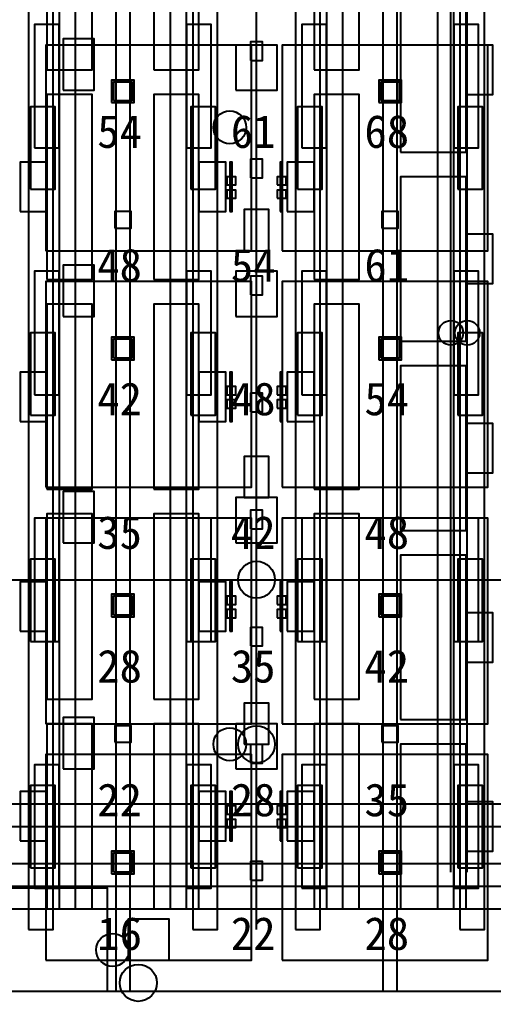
# Model space of a CAD drawing. Header units: metres. Extents: x -1640 to 1560, y -268 to 2338.
# Drawn here: x -110.28 to -87.22, y 1568.5 to 1616.24 of the extents above; entities that cross this region are included whole.
import ezdxf

# ---------------------------------------------------------------- set-up
doc = ezdxf.new("R2010")
doc.units = ezdxf.units.M
for name, color, linetype in [('1F_CHL', 4, 'Continuous'), ('1F_EHS_EXIT_DOOR_CONCEPT', 3, 'Continuous'), ('1F_EHS_GAS_DETECTOR', 6, 'Continuous'), ('1F_EHS_SAFETY_SHOWER_EYEWASH_CONCEPT', 3, 'Continuous'), ('1F_PUMP', 2, 'Continuous'), ('1F_SCR', 3, 'Continuous'), ('1F_STRUCT_COLUMN', 8, 'Continuous'), ('1F_ZONE', 3, 'Continuous'), ('2F_CSF_LATERAL_RACK_CONCEPT', 9, 'Continuous'), ('2F_EHS_EXIT_DOOR_CONCEPT', 3, 'Continuous'), ('2F_EHS_GAS_DETECTOR', 6, 'Continuous'), ('2F_RFG', 5, 'Continuous'), ('2F_STRUCT_COLUMN', 8, 'Continuous'), ('2F_VMB', 6, 'Continuous'), ('2F_ZONE', 3, 'Continuous'), ('3F_CLEANROOM_OVERHEAD_PIPE_DUCT_CONCEPT', 9, 'Continuous'), ('3F_EHS_EGRESS_DIST_M', 2, 'Continuous'), ('3F_EHS_EXIT_DOOR_CONCEPT', 3, 'Continuous'), ('3F_EHS_SAFETY_SHOWER_EYEWASH_CONCEPT', 3, 'Continuous'), ('3F_FOUP', 5, 'Continuous'), ('3F_IMP', 1, 'Continuous'), ('3F_OHT', 9, 'Continuous'), ('3F_OHTV', 1, 'Continuous'), ('3F_STRUCT_COLUMN', 8, 'Continuous'), ('3F_TBAR', 6, 'Continuous'), ('3F_WET', 6, 'Continuous'), ('3F_ZONE', 3, 'Continuous'), ('4F_FFU', 1, 'Continuous'), ('4F_STRUCT_PLENUM_TRUSS_CONCEPT', 9, 'Continuous'), ('4F_ZONE', 3, 'Continuous'), ('5F_CHL', 4, 'Continuous'), ('5F_EHS_EXIT_DOOR_CONCEPT', 3, 'Continuous'), ('5F_EHS_GAS_DETECTOR', 6, 'Continuous'), ('5F_EHS_SAFETY_SHOWER_EYEWASH_CONCEPT', 3, 'Continuous'), ('5F_PUMP', 2, 'Continuous'), ('5F_SCR', 3, 'Continuous'), ('5F_STRUCT_COLUMN', 8, 'Continuous'), ('5F_ZONE', 3, 'Continuous'), ('6F_CSF_LATERAL_RACK_CONCEPT', 9, 'Continuous'), ('6F_EHS_EXIT_DOOR_CONCEPT', 3, 'Continuous'), ('6F_EHS_GAS_DETECTOR', 6, 'Continuous'), ('6F_RFG', 5, 'Continuous'), ('6F_STRUCT_COLUMN', 8, 'Continuous'), ('6F_VMB', 6, 'Continuous'), ('6F_ZONE', 3, 'Continuous'), ('7F_CLEANROOM_OVERHEAD_PIPE_DUCT_CONCEPT', 9, 'Continuous'), ('7F_EHS_EGRESS_DIST_M', 2, 'Continuous'), ('7F_EHS_EXIT_DOOR_CONCEPT', 3, 'Continuous'), ('7F_EHS_SAFETY_SHOWER_EYEWASH_CONCEPT', 3, 'Continuous'), ('7F_FOUP', 5, 'Continuous'), ('7F_IMP', 1, 'Continuous'), ('7F_OHT', 9, 'Continuous'), ('7F_OHTV', 1, 'Continuous'), ('7F_STRUCT_COLUMN', 8, 'Continuous'), ('7F_TBAR', 6, 'Continuous'), ('7F_WET', 6, 'Continuous'), ('7F_ZONE', 3, 'Continuous'), ('8F_FFU', 1, 'Continuous'), ('8F_STRUCT_PLENUM_TRUSS_CONCEPT', 9, 'Continuous'), ('8F_ZONE', 3, 'Continuous'), ('RF_RSC', 4, 'Continuous'), ('RF_STACK', 2, 'Continuous'), ('UTIL_GAS.SPEC_CONCEPT', 3, 'Continuous'), ('UTIL_PCW.R_CONCEPT', 1, 'Continuous'), ('UTIL_PCW.R_RISER', 1, 'Continuous'), ('UTIL_PCW.S_CONCEPT', 6, 'Continuous'), ('UTIL_PCW.S_RISER', 6, 'Continuous'), ('UTIL_UPW.R_CONCEPT', 2, 'Continuous'), ('UTIL_UPW.S_CONCEPT', 1, 'Continuous'), ('UTIL_WW.AA_CONCEPT', 3, 'Continuous'), ('UTIL_WW.F_CONCEPT', 2, 'Continuous'), ('UTIL_WW.ORG_CONCEPT', 4, 'Continuous')]:
    doc.layers.add(name, color=color, linetype=linetype)

msp = doc.modelspace()

# ---------------------------------------------------------------- linework, layer by layer
at = {"layer": '1F_CHL'}
for points in [[(-108.15, 1612.8), (-106.65, 1612.8), (-106.65, 1615.3), (-108.15, 1615.3)], [(-108.15, 1601.8), (-106.65, 1601.8), (-106.65, 1604.3), (-108.15, 1604.3)], [(-108.15, 1590.8), (-106.65, 1590.8), (-106.65, 1593.3), (-108.15, 1593.3)], [(-108.15, 1579.8), (-106.65, 1579.8), (-106.65, 1582.3), (-108.15, 1582.3)]]:
    msp.add_lwpolyline(points, close=True, dxfattribs=at)
at = {"layer": '1F_EHS_EXIT_DOOR_CONCEPT'}
msp.add_circle((-104.5, 1569.4), 0.9, dxfattribs=at)
at = {"layer": '1F_EHS_GAS_DETECTOR'}
msp.add_circle((-98.75, 1581), 0.9, dxfattribs=at)
at = {"layer": '1F_EHS_SAFETY_SHOWER_EYEWASH_CONCEPT'}
msp.add_circle((-105.75, 1571), 0.8, dxfattribs=at)
at = {"layer": '1F_PUMP'}
for points in [[(-109.75, 1608), (-108.55, 1608), (-108.55, 1612), (-109.75, 1612)], [(-101.95, 1608), (-100.75, 1608), (-100.75, 1612), (-101.95, 1612)], [(-96.75, 1608), (-95.55, 1608), (-95.55, 1612), (-96.75, 1612)], [(-88.95, 1608), (-87.75, 1608), (-87.75, 1612), (-88.95, 1612)], [(-109.75, 1597), (-108.55, 1597), (-108.55, 1601), (-109.75, 1601)], [(-101.95, 1597), (-100.75, 1597), (-100.75, 1601), (-101.95, 1601)], [(-96.75, 1597), (-95.55, 1597), (-95.55, 1601), (-96.75, 1601)], [(-88.95, 1597), (-87.75, 1597), (-87.75, 1601), (-88.95, 1601)], [(-109.75, 1586), (-108.55, 1586), (-108.55, 1590), (-109.75, 1590)], [(-101.95, 1586), (-100.75, 1586), (-100.75, 1590), (-101.95, 1590)], [(-96.75, 1586), (-95.55, 1586), (-95.55, 1590), (-96.75, 1590)], [(-88.95, 1586), (-87.75, 1586), (-87.75, 1590), (-88.95, 1590)], [(-109.75, 1575), (-108.55, 1575), (-108.55, 1579), (-109.75, 1579)], [(-101.95, 1575), (-100.75, 1575), (-100.75, 1579), (-101.95, 1579)], [(-96.75, 1575), (-95.55, 1575), (-95.55, 1579), (-96.75, 1579)], [(-88.95, 1575), (-87.75, 1575), (-87.75, 1579), (-88.95, 1579)]]:
    msp.add_lwpolyline(points, close=True, dxfattribs=at)
at = {"layer": '1F_SCR'}
for points in [[(-99.75, 1612.8), (-97.75, 1612.8), (-97.75, 1615), (-99.75, 1615)], [(-99.75, 1601.8), (-97.75, 1601.8), (-97.75, 1604), (-99.75, 1604)], [(-99.75, 1590.8), (-97.75, 1590.8), (-97.75, 1593), (-99.75, 1593)], [(-99.75, 1579.8), (-97.75, 1579.8), (-97.75, 1582), (-99.75, 1582)]]:
    msp.add_lwpolyline(points, close=True, dxfattribs=at)
at = {"layer": '1F_STRUCT_COLUMN'}
for points in [[(-105.8, 1612.2), (-104.7, 1612.2), (-104.7, 1613.3), (-105.8, 1613.3)], [(-92.8, 1612.2), (-91.7, 1612.2), (-91.7, 1613.3), (-92.8, 1613.3)], [(-105.8, 1599.7), (-104.7, 1599.7), (-104.7, 1600.8), (-105.8, 1600.8)], [(-92.8, 1599.7), (-91.7, 1599.7), (-91.7, 1600.8), (-92.8, 1600.8)], [(-105.8, 1587.2), (-104.7, 1587.2), (-104.7, 1588.3), (-105.8, 1588.3)], [(-92.8, 1587.2), (-91.7, 1587.2), (-91.7, 1588.3), (-92.8, 1588.3)], [(-105.8, 1574.7), (-104.7, 1574.7), (-104.7, 1575.8), (-105.8, 1575.8)], [(-92.8, 1574.7), (-91.7, 1574.7), (-91.7, 1575.8), (-92.8, 1575.8)]]:
    msp.add_lwpolyline(points, close=True, dxfattribs=at)
at = {"layer": '1F_ZONE'}
msp.add_lwpolyline([(-283, 1569), (-57.5, 1569), (-57.5, 1723), (-283, 1723)], close=True, dxfattribs=at)
at = {"layer": '2F_CSF_LATERAL_RACK_CONCEPT'}
for points in [[(-108.35, 1573), (-107.55, 1573), (-107.55, 1719), (-108.35, 1719)], [(-102.95, 1573), (-102.15, 1573), (-102.15, 1719), (-102.95, 1719)], [(-95.35, 1573), (-94.55, 1573), (-94.55, 1719), (-95.35, 1719)], [(-89.95, 1573), (-89.15, 1573), (-89.15, 1719), (-89.95, 1719)]]:
    msp.add_lwpolyline(points, close=True, dxfattribs=at)
at = {"layer": '2F_EHS_EXIT_DOOR_CONCEPT'}
msp.add_circle((-104.5, 1569.4), 0.9, dxfattribs=at)
at = {"layer": '2F_EHS_GAS_DETECTOR'}
msp.add_circle((-98.75, 1589), 0.9, dxfattribs=at)
at = {"layer": '2F_RFG'}
for points in [[(-109.55, 1610), (-108.35, 1610), (-108.35, 1616), (-109.55, 1616)], [(-102.15, 1610), (-100.95, 1610), (-100.95, 1616), (-102.15, 1616)], [(-96.55, 1610), (-95.35, 1610), (-95.35, 1616), (-96.55, 1616)], [(-89.15, 1610), (-87.95, 1610), (-87.95, 1616), (-89.15, 1616)], [(-109.55, 1598), (-108.35, 1598), (-108.35, 1604), (-109.55, 1604)], [(-102.15, 1598), (-100.95, 1598), (-100.95, 1604), (-102.15, 1604)], [(-96.55, 1598), (-95.35, 1598), (-95.35, 1604), (-96.55, 1604)], [(-89.15, 1598), (-87.95, 1598), (-87.95, 1604), (-89.15, 1604)], [(-109.55, 1586), (-108.35, 1586), (-108.35, 1592), (-109.55, 1592)], [(-102.15, 1586), (-100.95, 1586), (-100.95, 1592), (-102.15, 1592)], [(-96.55, 1586), (-95.35, 1586), (-95.35, 1592), (-96.55, 1592)], [(-89.15, 1586), (-87.95, 1586), (-87.95, 1592), (-89.15, 1592)], [(-109.55, 1574), (-108.35, 1574), (-108.35, 1580), (-109.55, 1580)], [(-102.15, 1574), (-100.95, 1574), (-100.95, 1580), (-102.15, 1580)], [(-96.55, 1574), (-95.35, 1574), (-95.35, 1580), (-96.55, 1580)], [(-89.15, 1574), (-87.95, 1574), (-87.95, 1580), (-89.15, 1580)]]:
    msp.add_lwpolyline(points, close=True, dxfattribs=at)
at = {"layer": '2F_STRUCT_COLUMN'}
for points in [[(-105.7, 1612.3), (-104.8, 1612.3), (-104.8, 1613.2), (-105.7, 1613.2)], [(-92.7, 1612.3), (-91.8, 1612.3), (-91.8, 1613.2), (-92.7, 1613.2)], [(-105.7, 1599.8), (-104.8, 1599.8), (-104.8, 1600.7), (-105.7, 1600.7)], [(-92.7, 1599.8), (-91.8, 1599.8), (-91.8, 1600.7), (-92.7, 1600.7)], [(-105.7, 1587.3), (-104.8, 1587.3), (-104.8, 1588.2), (-105.7, 1588.2)], [(-92.7, 1587.3), (-91.8, 1587.3), (-91.8, 1588.2), (-92.7, 1588.2)], [(-105.7, 1574.8), (-104.8, 1574.8), (-104.8, 1575.7), (-105.7, 1575.7)], [(-92.7, 1574.8), (-91.8, 1574.8), (-91.8, 1575.7), (-92.7, 1575.7)]]:
    msp.add_lwpolyline(points, close=True, dxfattribs=at)
at = {"layer": '2F_VMB'}
for points in [[(-99.35, 1605), (-98.15, 1605), (-98.15, 1607), (-99.35, 1607)], [(-99.35, 1593), (-98.15, 1593), (-98.15, 1595), (-99.35, 1595)], [(-99.35, 1581), (-98.15, 1581), (-98.15, 1583), (-99.35, 1583)]]:
    msp.add_lwpolyline(points, close=True, dxfattribs=at)
at = {"layer": '2F_ZONE'}
msp.add_lwpolyline([(-283, 1569), (-57.5, 1569), (-57.5, 1723), (-283, 1723)], close=True, dxfattribs=at)
at = {"layer": '3F_CLEANROOM_OVERHEAD_PIPE_DUCT_CONCEPT'}
for points in [[(-109.85, 1572), (-108.65, 1572), (-108.65, 1720), (-109.85, 1720)], [(-101.85, 1572), (-100.65, 1572), (-100.65, 1720), (-101.85, 1720)], [(-96.85, 1572), (-95.65, 1572), (-95.65, 1720), (-96.85, 1720)], [(-88.85, 1572), (-87.65, 1572), (-87.65, 1720), (-88.85, 1720)]]:
    msp.add_lwpolyline(points, close=True, dxfattribs=at)
at = {"layer": '3F_EHS_EXIT_DOOR_CONCEPT'}
msp.add_circle((-104.5, 1569.4), 0.9, dxfattribs=at)
at = {"layer": '3F_EHS_SAFETY_SHOWER_EYEWASH_CONCEPT'}
for centre in [(-100.05, 1611), (-100.05, 1581)]:
    msp.add_circle(centre, 0.8, dxfattribs=at)
at = {"layer": '3F_FOUP'}
for points in [[(-100.2, 1608.2), (-99.75, 1608.2), (-99.75, 1608.6), (-100.2, 1608.6)], [(-97.75, 1608.2), (-97.3, 1608.2), (-97.3, 1608.6), (-97.75, 1608.6)], [(-100.2, 1607.55), (-99.75, 1607.55), (-99.75, 1607.95), (-100.2, 1607.95)], [(-97.75, 1607.55), (-97.3, 1607.55), (-97.3, 1607.95), (-97.75, 1607.95)], [(-100.2, 1598), (-99.75, 1598), (-99.75, 1598.4), (-100.2, 1598.4)], [(-97.75, 1598), (-97.3, 1598), (-97.3, 1598.4), (-97.75, 1598.4)], [(-100.2, 1597.35), (-99.75, 1597.35), (-99.75, 1597.75), (-100.2, 1597.75)], [(-97.75, 1597.35), (-97.3, 1597.35), (-97.3, 1597.75), (-97.75, 1597.75)], [(-100.2, 1587.8), (-99.75, 1587.8), (-99.75, 1588.2), (-100.2, 1588.2)], [(-97.75, 1587.8), (-97.3, 1587.8), (-97.3, 1588.2), (-97.75, 1588.2)], [(-100.2, 1587.15), (-99.75, 1587.15), (-99.75, 1587.55), (-100.2, 1587.55)], [(-97.75, 1587.15), (-97.3, 1587.15), (-97.3, 1587.55), (-97.75, 1587.55)], [(-100.2, 1577.6), (-99.75, 1577.6), (-99.75, 1578), (-100.2, 1578)], [(-97.75, 1577.6), (-97.3, 1577.6), (-97.3, 1578), (-97.75, 1578)], [(-100.2, 1576.95), (-99.75, 1576.95), (-99.75, 1577.35), (-100.2, 1577.35)], [(-97.75, 1576.95), (-97.3, 1576.95), (-97.3, 1577.35), (-97.75, 1577.35)]]:
    msp.add_lwpolyline(points, close=True, dxfattribs=at)
at = {"layer": '3F_IMP'}
for points in [[(-91.75, 1609.8), (-88.55, 1609.8), (-88.55, 1617.8), (-91.75, 1617.8)], [(-88.55, 1612.6), (-87.25, 1612.6), (-87.25, 1615), (-88.55, 1615)], [(-91.75, 1600.6), (-88.55, 1600.6), (-88.55, 1608.6), (-91.75, 1608.6)], [(-88.55, 1603.4), (-87.25, 1603.4), (-87.25, 1605.8), (-88.55, 1605.8)], [(-91.75, 1591.4), (-88.55, 1591.4), (-88.55, 1599.4), (-91.75, 1599.4)], [(-88.55, 1594.2), (-87.25, 1594.2), (-87.25, 1596.6), (-88.55, 1596.6)], [(-91.75, 1582.2), (-88.55, 1582.2), (-88.55, 1590.2), (-91.75, 1590.2)], [(-88.55, 1585), (-87.25, 1585), (-87.25, 1587.4), (-88.55, 1587.4)], [(-91.75, 1573), (-88.55, 1573), (-88.55, 1581), (-91.75, 1581)], [(-88.55, 1575.8), (-87.25, 1575.8), (-87.25, 1578.2), (-88.55, 1578.2)]]:
    msp.add_lwpolyline(points, close=True, dxfattribs=at)
at = {"layer": '3F_OHT'}
msp.add_line((-98.75, 1572), (-98.75, 1642), dxfattribs=at)
at = {"layer": '3F_OHTV'}
for points in [[(-99.05, 1614.25), (-98.45, 1614.25), (-98.45, 1615.15), (-99.05, 1615.15)], [(-99.05, 1608.55), (-98.45, 1608.55), (-98.45, 1609.45), (-99.05, 1609.45)], [(-99.05, 1602.86), (-98.45, 1602.86), (-98.45, 1603.76), (-99.05, 1603.76)], [(-99.05, 1597.17), (-98.45, 1597.17), (-98.45, 1598.07), (-99.05, 1598.07)], [(-99.05, 1591.48), (-98.45, 1591.48), (-98.45, 1592.38), (-99.05, 1592.38)], [(-99.05, 1585.78), (-98.45, 1585.78), (-98.45, 1586.68), (-99.05, 1586.68)], [(-99.05, 1580.09), (-98.45, 1580.09), (-98.45, 1580.99), (-99.05, 1580.99)], [(-99.05, 1574.4), (-98.45, 1574.4), (-98.45, 1575.3), (-99.05, 1575.3)]]:
    msp.add_lwpolyline(points, close=True, dxfattribs=at)
at = {"layer": '3F_STRUCT_COLUMN'}
for points in [[(-105.65, 1606.1), (-104.85, 1606.1), (-104.85, 1606.9), (-105.65, 1606.9)], [(-92.65, 1606.1), (-91.85, 1606.1), (-91.85, 1606.9), (-92.65, 1606.9)], [(-105.65, 1581.1), (-104.85, 1581.1), (-104.85, 1581.9), (-105.65, 1581.9)], [(-92.65, 1581.1), (-91.85, 1581.1), (-91.85, 1581.9), (-92.65, 1581.9)]]:
    msp.add_lwpolyline(points, close=True, dxfattribs=at)
at = {"layer": '3F_TBAR'}
for points in [[(-100.05, 1606.9), (-99.93, 1606.9), (-99.93, 1609.3), (-100.05, 1609.3)], [(-97.6, 1606.9), (-97.48, 1606.9), (-97.48, 1609.3), (-97.6, 1609.3)], [(-100.05, 1596.7), (-99.93, 1596.7), (-99.93, 1599.1), (-100.05, 1599.1)], [(-97.6, 1596.7), (-97.48, 1596.7), (-97.48, 1599.1), (-97.6, 1599.1)], [(-100.05, 1586.5), (-99.93, 1586.5), (-99.93, 1588.9), (-100.05, 1588.9)], [(-97.6, 1586.5), (-97.48, 1586.5), (-97.48, 1588.9), (-97.6, 1588.9)], [(-100.05, 1576.3), (-99.93, 1576.3), (-99.93, 1578.7), (-100.05, 1578.7)], [(-97.6, 1576.3), (-97.48, 1576.3), (-97.48, 1578.7), (-97.6, 1578.7)]]:
    msp.add_lwpolyline(points, close=True, dxfattribs=at)
at = {"layer": '3F_WET'}
for points in [[(-108.95, 1613.8), (-106.75, 1613.8), (-106.75, 1622.8), (-108.95, 1622.8)], [(-103.75, 1613.8), (-101.55, 1613.8), (-101.55, 1622.8), (-103.75, 1622.8)], [(-95.95, 1613.8), (-93.75, 1613.8), (-93.75, 1622.8), (-95.95, 1622.8)], [(-108.95, 1603.6), (-106.75, 1603.6), (-106.75, 1612.6), (-108.95, 1612.6)], [(-103.75, 1603.6), (-101.55, 1603.6), (-101.55, 1612.6), (-103.75, 1612.6)], [(-95.95, 1603.6), (-93.75, 1603.6), (-93.75, 1612.6), (-95.95, 1612.6)], [(-110.25, 1606.9), (-108.95, 1606.9), (-108.95, 1609.3), (-110.25, 1609.3)], [(-101.55, 1606.9), (-100.25, 1606.9), (-100.25, 1609.3), (-101.55, 1609.3)], [(-97.25, 1606.9), (-95.95, 1606.9), (-95.95, 1609.3), (-97.25, 1609.3)], [(-108.95, 1593.4), (-106.75, 1593.4), (-106.75, 1602.4), (-108.95, 1602.4)], [(-103.75, 1593.4), (-101.55, 1593.4), (-101.55, 1602.4), (-103.75, 1602.4)], [(-95.95, 1593.4), (-93.75, 1593.4), (-93.75, 1602.4), (-95.95, 1602.4)], [(-110.25, 1596.7), (-108.95, 1596.7), (-108.95, 1599.1), (-110.25, 1599.1)], [(-101.55, 1596.7), (-100.25, 1596.7), (-100.25, 1599.1), (-101.55, 1599.1)], [(-97.25, 1596.7), (-95.95, 1596.7), (-95.95, 1599.1), (-97.25, 1599.1)], [(-108.95, 1583.2), (-106.75, 1583.2), (-106.75, 1592.2), (-108.95, 1592.2)], [(-103.75, 1583.2), (-101.55, 1583.2), (-101.55, 1592.2), (-103.75, 1592.2)], [(-95.95, 1583.2), (-93.75, 1583.2), (-93.75, 1592.2), (-95.95, 1592.2)], [(-110.25, 1586.5), (-108.95, 1586.5), (-108.95, 1588.9), (-110.25, 1588.9)], [(-101.55, 1586.5), (-100.25, 1586.5), (-100.25, 1588.9), (-101.55, 1588.9)], [(-97.25, 1586.5), (-95.95, 1586.5), (-95.95, 1588.9), (-97.25, 1588.9)], [(-108.95, 1573), (-106.75, 1573), (-106.75, 1582), (-108.95, 1582)], [(-103.75, 1573), (-101.55, 1573), (-101.55, 1582), (-103.75, 1582)], [(-95.95, 1573), (-93.75, 1573), (-93.75, 1582), (-95.95, 1582)], [(-110.25, 1576.3), (-108.95, 1576.3), (-108.95, 1578.7), (-110.25, 1578.7)], [(-101.55, 1576.3), (-100.25, 1576.3), (-100.25, 1578.7), (-101.55, 1578.7)], [(-97.25, 1576.3), (-95.95, 1576.3), (-95.95, 1578.7), (-97.25, 1578.7)]]:
    msp.add_lwpolyline(points, close=True, dxfattribs=at)
at = {"layer": '3F_ZONE'}
msp.add_lwpolyline([(-283, 1569), (-57.5, 1569), (-57.5, 1723), (-283, 1723)], close=True, dxfattribs=at)
at = {"layer": '4F_FFU'}
for points in [[(-109, 1605), (-99, 1605), (-99, 1615), (-109, 1615)], [(-97.5, 1605), (-87.5, 1605), (-87.5, 1615), (-97.5, 1615)], [(-109, 1593.5), (-99, 1593.5), (-99, 1603.5), (-109, 1603.5)], [(-97.5, 1593.5), (-87.5, 1593.5), (-87.5, 1603.5), (-97.5, 1603.5)], [(-109, 1582), (-99, 1582), (-99, 1592), (-109, 1592)], [(-97.5, 1582), (-87.5, 1582), (-87.5, 1592), (-97.5, 1592)], [(-109, 1570.5), (-99, 1570.5), (-99, 1580.5), (-109, 1580.5)], [(-97.5, 1570.5), (-87.5, 1570.5), (-87.5, 1580.5), (-97.5, 1580.5)]]:
    msp.add_lwpolyline(points, close=True, dxfattribs=at)
at = {"layer": '4F_STRUCT_PLENUM_TRUSS_CONCEPT'}
for points in [[(-105.6, 1569), (-104.9, 1569), (-104.9, 1723), (-105.6, 1723)], [(-92.6, 1569), (-91.9, 1569), (-91.9, 1723), (-92.6, 1723)]]:
    msp.add_lwpolyline(points, close=True, dxfattribs=at)
at = {"layer": '4F_ZONE'}
msp.add_lwpolyline([(-283, 1569), (-57.5, 1569), (-57.5, 1723), (-283, 1723)], close=True, dxfattribs=at)
at = {"layer": '5F_CHL'}
for points in [[(-108.15, 1612.8), (-106.65, 1612.8), (-106.65, 1615.3), (-108.15, 1615.3)], [(-108.15, 1601.8), (-106.65, 1601.8), (-106.65, 1604.3), (-108.15, 1604.3)], [(-108.15, 1590.8), (-106.65, 1590.8), (-106.65, 1593.3), (-108.15, 1593.3)], [(-108.15, 1579.8), (-106.65, 1579.8), (-106.65, 1582.3), (-108.15, 1582.3)]]:
    msp.add_lwpolyline(points, close=True, dxfattribs=at)
at = {"layer": '5F_EHS_EXIT_DOOR_CONCEPT'}
msp.add_circle((-104.5, 1569.4), 0.9, dxfattribs=at)
at = {"layer": '5F_EHS_GAS_DETECTOR'}
msp.add_circle((-98.75, 1581), 0.9, dxfattribs=at)
at = {"layer": '5F_EHS_SAFETY_SHOWER_EYEWASH_CONCEPT'}
msp.add_circle((-105.75, 1571), 0.8, dxfattribs=at)
at = {"layer": '5F_PUMP'}
for points in [[(-109.75, 1608), (-108.55, 1608), (-108.55, 1612), (-109.75, 1612)], [(-101.95, 1608), (-100.75, 1608), (-100.75, 1612), (-101.95, 1612)], [(-96.75, 1608), (-95.55, 1608), (-95.55, 1612), (-96.75, 1612)], [(-88.95, 1608), (-87.75, 1608), (-87.75, 1612), (-88.95, 1612)], [(-109.75, 1597), (-108.55, 1597), (-108.55, 1601), (-109.75, 1601)], [(-101.95, 1597), (-100.75, 1597), (-100.75, 1601), (-101.95, 1601)], [(-96.75, 1597), (-95.55, 1597), (-95.55, 1601), (-96.75, 1601)], [(-88.95, 1597), (-87.75, 1597), (-87.75, 1601), (-88.95, 1601)], [(-109.75, 1586), (-108.55, 1586), (-108.55, 1590), (-109.75, 1590)], [(-101.95, 1586), (-100.75, 1586), (-100.75, 1590), (-101.95, 1590)], [(-96.75, 1586), (-95.55, 1586), (-95.55, 1590), (-96.75, 1590)], [(-88.95, 1586), (-87.75, 1586), (-87.75, 1590), (-88.95, 1590)], [(-109.75, 1575), (-108.55, 1575), (-108.55, 1579), (-109.75, 1579)], [(-101.95, 1575), (-100.75, 1575), (-100.75, 1579), (-101.95, 1579)], [(-96.75, 1575), (-95.55, 1575), (-95.55, 1579), (-96.75, 1579)], [(-88.95, 1575), (-87.75, 1575), (-87.75, 1579), (-88.95, 1579)]]:
    msp.add_lwpolyline(points, close=True, dxfattribs=at)
at = {"layer": '5F_SCR'}
for points in [[(-99.75, 1612.8), (-97.75, 1612.8), (-97.75, 1615), (-99.75, 1615)], [(-99.75, 1601.8), (-97.75, 1601.8), (-97.75, 1604), (-99.75, 1604)], [(-99.75, 1590.8), (-97.75, 1590.8), (-97.75, 1593), (-99.75, 1593)], [(-99.75, 1579.8), (-97.75, 1579.8), (-97.75, 1582), (-99.75, 1582)]]:
    msp.add_lwpolyline(points, close=True, dxfattribs=at)
at = {"layer": '5F_STRUCT_COLUMN'}
for points in [[(-105.8, 1612.2), (-104.7, 1612.2), (-104.7, 1613.3), (-105.8, 1613.3)], [(-92.8, 1612.2), (-91.7, 1612.2), (-91.7, 1613.3), (-92.8, 1613.3)], [(-105.8, 1599.7), (-104.7, 1599.7), (-104.7, 1600.8), (-105.8, 1600.8)], [(-92.8, 1599.7), (-91.7, 1599.7), (-91.7, 1600.8), (-92.8, 1600.8)], [(-105.8, 1587.2), (-104.7, 1587.2), (-104.7, 1588.3), (-105.8, 1588.3)], [(-92.8, 1587.2), (-91.7, 1587.2), (-91.7, 1588.3), (-92.8, 1588.3)], [(-105.8, 1574.7), (-104.7, 1574.7), (-104.7, 1575.8), (-105.8, 1575.8)], [(-92.8, 1574.7), (-91.7, 1574.7), (-91.7, 1575.8), (-92.8, 1575.8)]]:
    msp.add_lwpolyline(points, close=True, dxfattribs=at)
at = {"layer": '5F_ZONE'}
msp.add_lwpolyline([(-283, 1569), (-57.5, 1569), (-57.5, 1723), (-283, 1723)], close=True, dxfattribs=at)
at = {"layer": '6F_CSF_LATERAL_RACK_CONCEPT'}
for points in [[(-108.35, 1573), (-107.55, 1573), (-107.55, 1719), (-108.35, 1719)], [(-102.95, 1573), (-102.15, 1573), (-102.15, 1719), (-102.95, 1719)], [(-95.35, 1573), (-94.55, 1573), (-94.55, 1719), (-95.35, 1719)], [(-89.95, 1573), (-89.15, 1573), (-89.15, 1719), (-89.95, 1719)]]:
    msp.add_lwpolyline(points, close=True, dxfattribs=at)
at = {"layer": '6F_EHS_EXIT_DOOR_CONCEPT'}
msp.add_circle((-104.5, 1569.4), 0.9, dxfattribs=at)
at = {"layer": '6F_EHS_GAS_DETECTOR'}
msp.add_circle((-98.75, 1589), 0.9, dxfattribs=at)
at = {"layer": '6F_RFG'}
for points in [[(-109.55, 1610), (-108.35, 1610), (-108.35, 1616), (-109.55, 1616)], [(-102.15, 1610), (-100.95, 1610), (-100.95, 1616), (-102.15, 1616)], [(-96.55, 1610), (-95.35, 1610), (-95.35, 1616), (-96.55, 1616)], [(-89.15, 1610), (-87.95, 1610), (-87.95, 1616), (-89.15, 1616)], [(-109.55, 1598), (-108.35, 1598), (-108.35, 1604), (-109.55, 1604)], [(-102.15, 1598), (-100.95, 1598), (-100.95, 1604), (-102.15, 1604)], [(-96.55, 1598), (-95.35, 1598), (-95.35, 1604), (-96.55, 1604)], [(-89.15, 1598), (-87.95, 1598), (-87.95, 1604), (-89.15, 1604)], [(-109.55, 1586), (-108.35, 1586), (-108.35, 1592), (-109.55, 1592)], [(-102.15, 1586), (-100.95, 1586), (-100.95, 1592), (-102.15, 1592)], [(-96.55, 1586), (-95.35, 1586), (-95.35, 1592), (-96.55, 1592)], [(-89.15, 1586), (-87.95, 1586), (-87.95, 1592), (-89.15, 1592)], [(-109.55, 1574), (-108.35, 1574), (-108.35, 1580), (-109.55, 1580)], [(-102.15, 1574), (-100.95, 1574), (-100.95, 1580), (-102.15, 1580)], [(-96.55, 1574), (-95.35, 1574), (-95.35, 1580), (-96.55, 1580)], [(-89.15, 1574), (-87.95, 1574), (-87.95, 1580), (-89.15, 1580)]]:
    msp.add_lwpolyline(points, close=True, dxfattribs=at)
at = {"layer": '6F_STRUCT_COLUMN'}
for points in [[(-105.7, 1612.3), (-104.8, 1612.3), (-104.8, 1613.2), (-105.7, 1613.2)], [(-92.7, 1612.3), (-91.8, 1612.3), (-91.8, 1613.2), (-92.7, 1613.2)], [(-105.7, 1599.8), (-104.8, 1599.8), (-104.8, 1600.7), (-105.7, 1600.7)], [(-92.7, 1599.8), (-91.8, 1599.8), (-91.8, 1600.7), (-92.7, 1600.7)], [(-105.7, 1587.3), (-104.8, 1587.3), (-104.8, 1588.2), (-105.7, 1588.2)], [(-92.7, 1587.3), (-91.8, 1587.3), (-91.8, 1588.2), (-92.7, 1588.2)], [(-105.7, 1574.8), (-104.8, 1574.8), (-104.8, 1575.7), (-105.7, 1575.7)], [(-92.7, 1574.8), (-91.8, 1574.8), (-91.8, 1575.7), (-92.7, 1575.7)]]:
    msp.add_lwpolyline(points, close=True, dxfattribs=at)
at = {"layer": '6F_VMB'}
for points in [[(-99.35, 1605), (-98.15, 1605), (-98.15, 1607), (-99.35, 1607)], [(-99.35, 1593), (-98.15, 1593), (-98.15, 1595), (-99.35, 1595)], [(-99.35, 1581), (-98.15, 1581), (-98.15, 1583), (-99.35, 1583)]]:
    msp.add_lwpolyline(points, close=True, dxfattribs=at)
at = {"layer": '6F_ZONE'}
msp.add_lwpolyline([(-283, 1569), (-57.5, 1569), (-57.5, 1723), (-283, 1723)], close=True, dxfattribs=at)
at = {"layer": '7F_CLEANROOM_OVERHEAD_PIPE_DUCT_CONCEPT'}
for points in [[(-109.85, 1572), (-108.65, 1572), (-108.65, 1720), (-109.85, 1720)], [(-101.85, 1572), (-100.65, 1572), (-100.65, 1720), (-101.85, 1720)], [(-96.85, 1572), (-95.65, 1572), (-95.65, 1720), (-96.85, 1720)], [(-88.85, 1572), (-87.65, 1572), (-87.65, 1720), (-88.85, 1720)]]:
    msp.add_lwpolyline(points, close=True, dxfattribs=at)
at = {"layer": '7F_EHS_EXIT_DOOR_CONCEPT'}
msp.add_circle((-104.5, 1569.4), 0.9, dxfattribs=at)
at = {"layer": '7F_EHS_SAFETY_SHOWER_EYEWASH_CONCEPT'}
for centre in [(-100.05, 1611), (-100.05, 1581)]:
    msp.add_circle(centre, 0.8, dxfattribs=at)
at = {"layer": '7F_FOUP'}
for points in [[(-100.2, 1608.2), (-99.75, 1608.2), (-99.75, 1608.6), (-100.2, 1608.6)], [(-97.75, 1608.2), (-97.3, 1608.2), (-97.3, 1608.6), (-97.75, 1608.6)], [(-100.2, 1607.55), (-99.75, 1607.55), (-99.75, 1607.95), (-100.2, 1607.95)], [(-97.75, 1607.55), (-97.3, 1607.55), (-97.3, 1607.95), (-97.75, 1607.95)], [(-100.2, 1598), (-99.75, 1598), (-99.75, 1598.4), (-100.2, 1598.4)], [(-97.75, 1598), (-97.3, 1598), (-97.3, 1598.4), (-97.75, 1598.4)], [(-100.2, 1597.35), (-99.75, 1597.35), (-99.75, 1597.75), (-100.2, 1597.75)], [(-97.75, 1597.35), (-97.3, 1597.35), (-97.3, 1597.75), (-97.75, 1597.75)], [(-100.2, 1587.8), (-99.75, 1587.8), (-99.75, 1588.2), (-100.2, 1588.2)], [(-97.75, 1587.8), (-97.3, 1587.8), (-97.3, 1588.2), (-97.75, 1588.2)], [(-100.2, 1587.15), (-99.75, 1587.15), (-99.75, 1587.55), (-100.2, 1587.55)], [(-97.75, 1587.15), (-97.3, 1587.15), (-97.3, 1587.55), (-97.75, 1587.55)], [(-100.2, 1577.6), (-99.75, 1577.6), (-99.75, 1578), (-100.2, 1578)], [(-97.75, 1577.6), (-97.3, 1577.6), (-97.3, 1578), (-97.75, 1578)], [(-100.2, 1576.95), (-99.75, 1576.95), (-99.75, 1577.35), (-100.2, 1577.35)], [(-97.75, 1576.95), (-97.3, 1576.95), (-97.3, 1577.35), (-97.75, 1577.35)]]:
    msp.add_lwpolyline(points, close=True, dxfattribs=at)
at = {"layer": '7F_IMP'}
for points in [[(-91.75, 1609.8), (-88.55, 1609.8), (-88.55, 1617.8), (-91.75, 1617.8)], [(-88.55, 1612.6), (-87.25, 1612.6), (-87.25, 1615), (-88.55, 1615)], [(-91.75, 1600.6), (-88.55, 1600.6), (-88.55, 1608.6), (-91.75, 1608.6)], [(-88.55, 1603.4), (-87.25, 1603.4), (-87.25, 1605.8), (-88.55, 1605.8)], [(-91.75, 1591.4), (-88.55, 1591.4), (-88.55, 1599.4), (-91.75, 1599.4)], [(-88.55, 1594.2), (-87.25, 1594.2), (-87.25, 1596.6), (-88.55, 1596.6)], [(-91.75, 1582.2), (-88.55, 1582.2), (-88.55, 1590.2), (-91.75, 1590.2)], [(-88.55, 1585), (-87.25, 1585), (-87.25, 1587.4), (-88.55, 1587.4)], [(-91.75, 1573), (-88.55, 1573), (-88.55, 1581), (-91.75, 1581)], [(-88.55, 1575.8), (-87.25, 1575.8), (-87.25, 1578.2), (-88.55, 1578.2)]]:
    msp.add_lwpolyline(points, close=True, dxfattribs=at)
at = {"layer": '7F_OHT'}
msp.add_line((-98.75, 1572), (-98.75, 1642), dxfattribs=at)
at = {"layer": '7F_OHTV'}
for points in [[(-99.05, 1614.25), (-98.45, 1614.25), (-98.45, 1615.15), (-99.05, 1615.15)], [(-99.05, 1608.55), (-98.45, 1608.55), (-98.45, 1609.45), (-99.05, 1609.45)], [(-99.05, 1602.86), (-98.45, 1602.86), (-98.45, 1603.76), (-99.05, 1603.76)], [(-99.05, 1597.17), (-98.45, 1597.17), (-98.45, 1598.07), (-99.05, 1598.07)], [(-99.05, 1591.48), (-98.45, 1591.48), (-98.45, 1592.38), (-99.05, 1592.38)], [(-99.05, 1585.78), (-98.45, 1585.78), (-98.45, 1586.68), (-99.05, 1586.68)], [(-99.05, 1580.09), (-98.45, 1580.09), (-98.45, 1580.99), (-99.05, 1580.99)], [(-99.05, 1574.4), (-98.45, 1574.4), (-98.45, 1575.3), (-99.05, 1575.3)]]:
    msp.add_lwpolyline(points, close=True, dxfattribs=at)
at = {"layer": '7F_STRUCT_COLUMN'}
for points in [[(-105.65, 1606.1), (-104.85, 1606.1), (-104.85, 1606.9), (-105.65, 1606.9)], [(-92.65, 1606.1), (-91.85, 1606.1), (-91.85, 1606.9), (-92.65, 1606.9)], [(-105.65, 1581.1), (-104.85, 1581.1), (-104.85, 1581.9), (-105.65, 1581.9)], [(-92.65, 1581.1), (-91.85, 1581.1), (-91.85, 1581.9), (-92.65, 1581.9)]]:
    msp.add_lwpolyline(points, close=True, dxfattribs=at)
at = {"layer": '7F_TBAR'}
for points in [[(-100.05, 1606.9), (-99.93, 1606.9), (-99.93, 1609.3), (-100.05, 1609.3)], [(-97.6, 1606.9), (-97.48, 1606.9), (-97.48, 1609.3), (-97.6, 1609.3)], [(-100.05, 1596.7), (-99.93, 1596.7), (-99.93, 1599.1), (-100.05, 1599.1)], [(-97.6, 1596.7), (-97.48, 1596.7), (-97.48, 1599.1), (-97.6, 1599.1)], [(-100.05, 1586.5), (-99.93, 1586.5), (-99.93, 1588.9), (-100.05, 1588.9)], [(-97.6, 1586.5), (-97.48, 1586.5), (-97.48, 1588.9), (-97.6, 1588.9)], [(-100.05, 1576.3), (-99.93, 1576.3), (-99.93, 1578.7), (-100.05, 1578.7)], [(-97.6, 1576.3), (-97.48, 1576.3), (-97.48, 1578.7), (-97.6, 1578.7)]]:
    msp.add_lwpolyline(points, close=True, dxfattribs=at)
at = {"layer": '7F_WET'}
for points in [[(-108.95, 1613.8), (-106.75, 1613.8), (-106.75, 1622.8), (-108.95, 1622.8)], [(-103.75, 1613.8), (-101.55, 1613.8), (-101.55, 1622.8), (-103.75, 1622.8)], [(-95.95, 1613.8), (-93.75, 1613.8), (-93.75, 1622.8), (-95.95, 1622.8)], [(-108.95, 1603.6), (-106.75, 1603.6), (-106.75, 1612.6), (-108.95, 1612.6)], [(-103.75, 1603.6), (-101.55, 1603.6), (-101.55, 1612.6), (-103.75, 1612.6)], [(-95.95, 1603.6), (-93.75, 1603.6), (-93.75, 1612.6), (-95.95, 1612.6)], [(-110.25, 1606.9), (-108.95, 1606.9), (-108.95, 1609.3), (-110.25, 1609.3)], [(-101.55, 1606.9), (-100.25, 1606.9), (-100.25, 1609.3), (-101.55, 1609.3)], [(-97.25, 1606.9), (-95.95, 1606.9), (-95.95, 1609.3), (-97.25, 1609.3)], [(-108.95, 1593.4), (-106.75, 1593.4), (-106.75, 1602.4), (-108.95, 1602.4)], [(-103.75, 1593.4), (-101.55, 1593.4), (-101.55, 1602.4), (-103.75, 1602.4)], [(-95.95, 1593.4), (-93.75, 1593.4), (-93.75, 1602.4), (-95.95, 1602.4)], [(-110.25, 1596.7), (-108.95, 1596.7), (-108.95, 1599.1), (-110.25, 1599.1)], [(-101.55, 1596.7), (-100.25, 1596.7), (-100.25, 1599.1), (-101.55, 1599.1)], [(-97.25, 1596.7), (-95.95, 1596.7), (-95.95, 1599.1), (-97.25, 1599.1)], [(-108.95, 1583.2), (-106.75, 1583.2), (-106.75, 1592.2), (-108.95, 1592.2)], [(-103.75, 1583.2), (-101.55, 1583.2), (-101.55, 1592.2), (-103.75, 1592.2)], [(-95.95, 1583.2), (-93.75, 1583.2), (-93.75, 1592.2), (-95.95, 1592.2)], [(-110.25, 1586.5), (-108.95, 1586.5), (-108.95, 1588.9), (-110.25, 1588.9)], [(-101.55, 1586.5), (-100.25, 1586.5), (-100.25, 1588.9), (-101.55, 1588.9)], [(-97.25, 1586.5), (-95.95, 1586.5), (-95.95, 1588.9), (-97.25, 1588.9)], [(-108.95, 1573), (-106.75, 1573), (-106.75, 1582), (-108.95, 1582)], [(-103.75, 1573), (-101.55, 1573), (-101.55, 1582), (-103.75, 1582)], [(-95.95, 1573), (-93.75, 1573), (-93.75, 1582), (-95.95, 1582)], [(-110.25, 1576.3), (-108.95, 1576.3), (-108.95, 1578.7), (-110.25, 1578.7)], [(-101.55, 1576.3), (-100.25, 1576.3), (-100.25, 1578.7), (-101.55, 1578.7)], [(-97.25, 1576.3), (-95.95, 1576.3), (-95.95, 1578.7), (-97.25, 1578.7)]]:
    msp.add_lwpolyline(points, close=True, dxfattribs=at)
at = {"layer": '7F_ZONE'}
msp.add_lwpolyline([(-283, 1569), (-57.5, 1569), (-57.5, 1723), (-283, 1723)], close=True, dxfattribs=at)
at = {"layer": '8F_FFU'}
for points in [[(-109, 1605), (-99, 1605), (-99, 1615), (-109, 1615)], [(-97.5, 1605), (-87.5, 1605), (-87.5, 1615), (-97.5, 1615)], [(-109, 1593.5), (-99, 1593.5), (-99, 1603.5), (-109, 1603.5)], [(-97.5, 1593.5), (-87.5, 1593.5), (-87.5, 1603.5), (-97.5, 1603.5)], [(-109, 1582), (-99, 1582), (-99, 1592), (-109, 1592)], [(-97.5, 1582), (-87.5, 1582), (-87.5, 1592), (-97.5, 1592)], [(-109, 1570.5), (-99, 1570.5), (-99, 1580.5), (-109, 1580.5)], [(-97.5, 1570.5), (-87.5, 1570.5), (-87.5, 1580.5), (-97.5, 1580.5)]]:
    msp.add_lwpolyline(points, close=True, dxfattribs=at)
at = {"layer": '8F_STRUCT_PLENUM_TRUSS_CONCEPT'}
for points in [[(-105.6, 1569), (-104.9, 1569), (-104.9, 1723), (-105.6, 1723)], [(-92.6, 1569), (-91.9, 1569), (-91.9, 1723), (-92.6, 1723)]]:
    msp.add_lwpolyline(points, close=True, dxfattribs=at)
at = {"layer": '8F_ZONE'}
msp.add_lwpolyline([(-283, 1569), (-57.5, 1569), (-57.5, 1723), (-283, 1723)], close=True, dxfattribs=at)
at = {"layer": 'RF_RSC'}
msp.add_lwpolyline([(-113, 1569), (-106, 1569), (-106, 1574), (-113, 1574)], close=True, dxfattribs=at)
at = {"layer": 'RF_STACK'}
msp.add_lwpolyline([(-105, 1570.5), (-103, 1570.5), (-103, 1572.5), (-105, 1572.5)], close=True, dxfattribs=at)
at = {"layer": 'UTIL_GAS.SPEC_CONCEPT'}
msp.add_line((-277.3, 1589), (188.3, 1589), dxfattribs=at)
msp.add_line((-277.3, 1589), (188.3, 1589), dxfattribs=at)
at = {"layer": 'UTIL_PCW.R_CONCEPT'}
msp.add_line((-88.495, 1574.78), (-88.495, 1717.23), dxfattribs=at)
msp.add_line((-88.495, 1574.78), (-88.495, 1717.23), dxfattribs=at)
at = {"layer": 'UTIL_PCW.R_RISER'}
msp.add_circle((-88.495, 1601.005), 0.6, dxfattribs=at)
msp.add_circle((-88.495, 1601.005), 0.6, dxfattribs=at)
at = {"layer": 'UTIL_PCW.S_CONCEPT'}
msp.add_line((-89.295, 1574.78), (-89.295, 1717.23), dxfattribs=at)
msp.add_line((-89.295, 1574.78), (-89.295, 1717.23), dxfattribs=at)
at = {"layer": 'UTIL_PCW.S_RISER'}
msp.add_circle((-89.295, 1601.005), 0.6, dxfattribs=at)
msp.add_circle((-89.295, 1601.005), 0.6, dxfattribs=at)
at = {"layer": 'UTIL_UPW.R_CONCEPT'}
msp.add_line((-279.3, 1578.1), (188.3, 1578.1), dxfattribs=at)
msp.add_line((-279.3, 1578.1), (188.3, 1578.1), dxfattribs=at)
at = {"layer": 'UTIL_UPW.S_CONCEPT'}
msp.add_line((-279.3, 1577), (188.3, 1577), dxfattribs=at)
msp.add_line((-279.3, 1577), (188.3, 1577), dxfattribs=at)
at = {"layer": 'UTIL_WW.AA_CONCEPT'}
msp.add_line((-279.3, 1574.1), (188.3, 1574.1), dxfattribs=at)
at = {"layer": 'UTIL_WW.F_CONCEPT'}
msp.add_line((-279.3, 1573), (188.3, 1573), dxfattribs=at)
at = {"layer": 'UTIL_WW.ORG_CONCEPT'}
msp.add_line((-279.3, 1575.2), (188.3, 1575.2), dxfattribs=at)

# ---------------------------------------------------------------- texts
at = {"layer": '3F_EHS_EGRESS_DIST_M'}
for s, p in [('54', (-106.5, 1610)), ('61', (-100, 1610)), ('68', (-93.5, 1610)), ('48', (-106.5, 1603.5)), ('54', (-100, 1603.5)), ('61', (-93.5, 1603.5)), ('42', (-106.5, 1597)), ('48', (-100, 1597)), ('54', (-93.5, 1597)), ('35', (-106.5, 1590.5)), ('42', (-100, 1590.5)), ('48', (-93.5, 1590.5)), ('28', (-106.5, 1584)), ('35', (-100, 1584)), ('42', (-93.5, 1584)), ('22', (-106.5, 1577.5)), ('28', (-100, 1577.5)), ('35', (-93.5, 1577.5)), ('16', (-106.5, 1571)), ('22', (-100, 1571)), ('28', (-93.5, 1571))]:
    msp.add_text(s, height=1.6, dxfattribs=at).set_placement(p)
at = {"layer": '7F_EHS_EGRESS_DIST_M'}
for s, p in [('54', (-106.5, 1610)), ('61', (-100, 1610)), ('68', (-93.5, 1610)), ('48', (-106.5, 1603.5)), ('54', (-100, 1603.5)), ('61', (-93.5, 1603.5)), ('42', (-106.5, 1597)), ('48', (-100, 1597)), ('54', (-93.5, 1597)), ('35', (-106.5, 1590.5)), ('42', (-100, 1590.5)), ('48', (-93.5, 1590.5)), ('28', (-106.5, 1584)), ('35', (-100, 1584)), ('42', (-93.5, 1584)), ('22', (-106.5, 1577.5)), ('28', (-100, 1577.5)), ('35', (-93.5, 1577.5)), ('16', (-106.5, 1571)), ('22', (-100, 1571)), ('28', (-93.5, 1571))]:
    msp.add_text(s, height=1.6, dxfattribs=at).set_placement(p)

doc.saveas('drawing.dxf')
